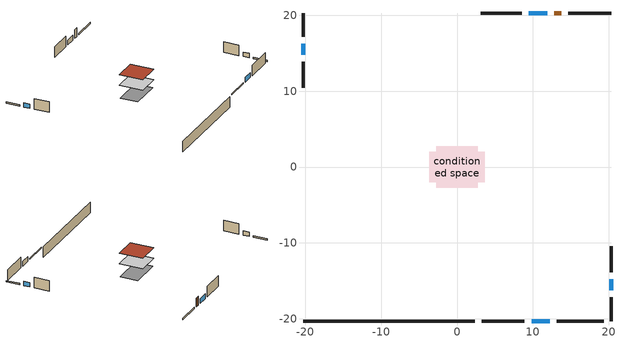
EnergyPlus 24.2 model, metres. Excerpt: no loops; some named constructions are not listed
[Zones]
conditioned space
 floor adiabatic (AdiabaticFloorConstruction): -2.71,-2.71 -2.71,2.71 2.71,2.71 2.71,-2.71 z0.3
 floor foundation (Slab1 construction): -3.64,-2.02 -3.64,2.02 3.64,2.02 3.64,-2.02 z-2.13
 wall outside (RimJoist1 construction): 3.28,-20.29 8.89,-20.29 z0.3:0.61
 wall outside (RimJoist2 construction): -20.29,20.29 -20.29,17.19 z0.3:0.61
 wall outside (RimJoist3 construction): 20.29,20.29 14.69,20.29 z0.3:0.61
 wall outside (RimJoist4 construction): 20.29,-20.29 20.29,-17.19 z0.3:0.61
 wall outside (AdiabaticWallConstruction 1): 13.76,20.29 12.84,20.29 z0.3:2.34
 wall outside (AdiabaticWallConstruction): 9.82,-20.29 12.25,-20.29 / 11.91,20.29 9.48,20.29 z0.3:1.4; -20.29,16.26 -20.29,14.79 / 20.29,-16.26 20.29,-14.79 z0.3:1.31
 wall outside (Wall1 construction): 13.18,-20.29 19.37,-20.29 z0.3:2.74
 wall outside (Wall2 construction): -20.29,13.86 -20.29,10.42 z0.3:2.74
 wall outside (Wall3 construction): 8.55,20.29 3.13,20.29 z0.3:2.74
 wall outside (Wall4 construction): 20.29,-13.86 20.29,-10.42 z0.3:2.74
 wall foundation (FoundationWall1 construction): -20.29,-20.29 2.35,-20.29 z-2.13:0.3
 window (WindowConstruction): 9.82,-20.29 12.25,-20.29 z0.3:1.4
 window (WindowConstruction 1): -20.29,16.26 -20.29,14.79 z0.3:1.31
 window (WindowConstruction 2): 11.91,20.29 9.48,20.29 z0.3:1.4
 window (WindowConstruction 3): 20.29,-16.26 20.29,-14.79 z0.3:1.31
 door (Door): 13.76,20.29 12.84,20.29 z0.3:2.34
 ceiling adiabatic (AdiabaticFloorConstruction): 2.71,-2.71 2.71,2.71 -2.71,2.71 -2.71,-2.71 z0.3
 roof outside (Roof1 construction): -2.71,2.71 -2.71,-2.71 2.71,-2.71 2.71,2.71 z2.74
[Schedule:Day:Interval]
cooling season schedule day; cooling season schedule day 2; cooling season schedule default day; natural vent schedule default day: No, 24:00, 0
cooling season schedule day 1; natural vent schedule day: No, 24:00, 1
[Schedule:Week:Daily]
cooling season schedule Week Rule - Jan1-May26: cooling season schedule day, cooling season schedule day, cooling season schedule day, cooling season schedule day, cooling season schedule day, cooling season schedule day, cooling season schedule day, cooling season schedule default day, cooling season schedule default day, cooling season schedule default day, cooling season schedule default day, cooling season schedule default day
cooling season schedule Week Rule - May27-Jun2: cooling season schedule day, cooling season schedule day, cooling season schedule day, cooling season schedule day, cooling season schedule day, cooling season schedule day 1, cooling season schedule day 1, cooling season schedule default day, cooling season schedule default day, cooling season schedule default day, cooling season schedule default day, cooling season schedule default day
cooling season schedule Week Rule - Jun3-Sep29: cooling season schedule day 1, cooling season schedule day 1, cooling season schedule day 1, cooling season schedule day 1, cooling season schedule day 1, cooling season schedule day 1, cooling season schedule day 1, cooling season schedule default day, cooling season schedule default day, cooling season schedule default day, cooling season schedule default day, cooling season schedule default day
cooling season schedule Week Rule - Sep30-Oct6: cooling season schedule day 1, cooling season schedule day 2, cooling season schedule day 2, cooling season schedule day 2, cooling season schedule day 2, cooling season schedule day 2, cooling season schedule day 2, cooling season schedule default day, cooling season schedule default day, cooling season schedule default day, cooling season schedule default day, cooling season schedule default day
cooling season schedule Week Rule - Oct7-Dec31: cooling season schedule day 2, cooling season schedule day 2, cooling season schedule day 2, cooling season schedule day 2, cooling season schedule day 2, cooling season schedule day 2, cooling season schedule day 2, cooling season schedule default day, cooling season schedule default day, cooling season schedule default day, cooling season schedule default day, cooling season schedule default day
natural vent schedule Week Rule - Jan1-Jan6: natural vent schedule day, natural vent schedule day, natural vent schedule default day, natural vent schedule day, natural vent schedule default day, natural vent schedule day, natural vent schedule default day, natural vent schedule default day, natural vent schedule default day, natural vent schedule default day, natural vent schedule default day, natural vent schedule default day
natural vent schedule Week Rule - Jan7-Dec31: natural vent schedule default day, natural vent schedule day, natural vent schedule default day, natural vent schedule day, natural vent schedule default day, natural vent schedule day, natural vent schedule default day, natural vent schedule default day, natural vent schedule default day, natural vent schedule default day, natural vent schedule default day, natural vent schedule default day
[Schedule:Year]
cooling season schedule: cooling season schedule Week Rule - Jan1-May26, 1, 1, 5, 26, cooling season schedule Week Rule - May27-Jun2, 5, 27, 6, 2, cooling season schedule Week Rule - Jun3-Sep29, 6, 3, 9, 29, cooling season schedule Week Rule - Sep30-Oct6, 9, 30, 10, 6, cooling season schedule Week Rule - Oct7-Dec31, 10, 7, 12, 31
natural vent schedule: natural vent schedule Week Rule - Jan1-Jan6, 1, 1, 1, 6, natural vent schedule Week Rule - Jan7-Dec31, 1, 7, 12, 31
